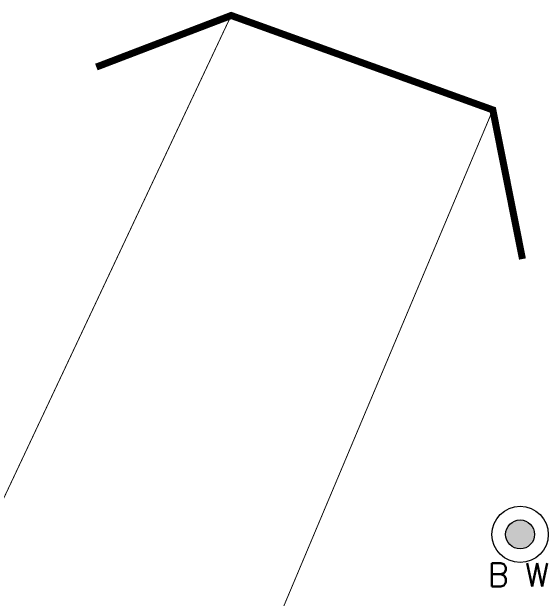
# Model space of a CAD drawing. Header units: inches. Extents: x 350994 to 353538, y 1581369 to 1583842.
# Drawn here: x 351318.73 to 351330.17, y 1583075.05 to 1583087.56 of the extents above; entities that cross this region are included whole.
import ezdxf

# ---------------------------------------------------------------- set-up
doc = ezdxf.new("R2010")
doc.units = ezdxf.units.IN
doc.header["$MEASUREMENT"] = 0
doc.linetypes.add('1', pattern=[0])
doc.linetypes.add('DASHDOTX2', pattern=[2, 1, -0.5, 0, -0.5])
doc.layers.add('CULVERT', color=255, linetype='1')
doc.layers.add('WELL BWELL', color=1, linetype='Continuous')
doc.styles.add('ROMANS', font='ROMANS.shx')

msp = doc.modelspace()

# ---------------------------------------------------------------- hatches: boundary and pattern name
at = {"layer": 'WELL BWELL', "lineweight": 5}
h = msp.add_hatch(color=256, dxfattribs=at)
edge = h.paths.add_edge_path()
edge.add_arc((351329.571, 1583076.413), 0.308, 0, 360)

# ---------------------------------------------------------------- linework, layer by layer
at = {"layer": 'CULVERT', "color": 250, "lineweight": 5, "const_width": 0.15}
msp.add_lwpolyline([(351320.538, 1583086.382), (351323.412, 1583087.482), (351328.989, 1583085.468), (351329.621, 1583082.288)], dxfattribs=at)
at = {"layer": 'CULVERT', "color": 250, "linetype": 'DASHDOTX2', "lineweight": 5, "ltscale": 2, "const_width": 0.02}
for points in [[(351295.661, 1583029.641), (351297.889, 1583033.276), (351323.412, 1583087.482)], [(351328.989, 1583085.468), (351305.127, 1583028.787), (351302.899, 1583025.153)]]:
    msp.add_lwpolyline(points, dxfattribs=at)
at = {"layer": 'WELL BWELL', "lineweight": 5}
for radius in [0.6, 0.308]:
    msp.add_circle((351329.571, 1583076.413, 107.658), radius, dxfattribs=at)

# ---------------------------------------------------------------- texts
at = {"layer": 'WELL BWELL', "lineweight": 9, "style": 'ROMANS'}
msp.add_text('B W', height=0.5, dxfattribs=at).set_placement((351328.884, 1583075.301, 107.658))

doc.saveas('drawing.dxf')
